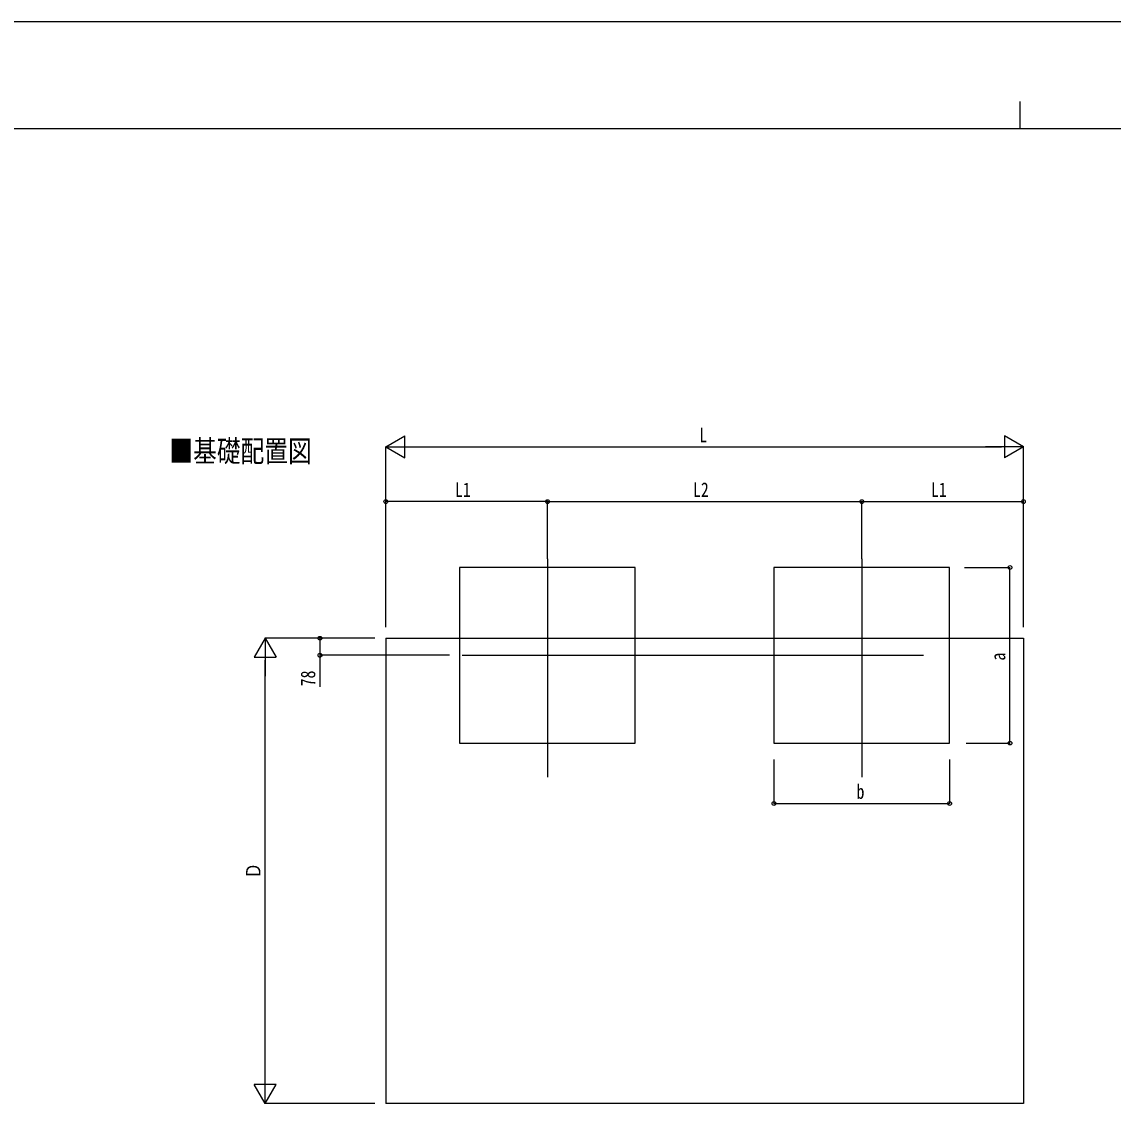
# Model space of a CAD drawing. Units: millimetres, scale not verified. Extents: x -10512 to 10512, y -7425 to 7425.
# Drawn here: x -4557 to 413, y 2423 to 7425 of the extents above; entities that cross this region are included whole.
import ezdxf
from ezdxf.enums import TextEntityAlignment as Align

# ---------------------------------------------------------------- set-up
doc = ezdxf.new("R2010")
doc.units = ezdxf.units.MM
doc.header["$LTSCALE"] = 30
for name, color, linetype in [('0-2_USER1', 3, 'Continuous'), ('0-3_YKK_12', 2, 'Continuous'), ('0-5_YKK_A1', 4, 'Continuous'), ('0-6_YKK_D', 6, 'Continuous'), ('0-7_YKK_ZWAK', 7, 'Continuous')]:
    doc.layers.add(name, color=color, linetype=linetype)
doc.styles.add('ＭＳ ゴシック', font='')
doc.styles.get('ＭＳ ゴシック').set_extended_font_data('MS Gothic')

msp = doc.modelspace()

# ---------------------------------------------------------------- linework, layer by layer
at = {"layer": '0-3_YKK_12'}
for p, q in [((-2163.81, 4980.28), (-2163.81, 3985.11)), ((-731.81, 4980.28), (-731.81, 3985.11)), ((-2551.77, 4540.19), (-450.67, 4540.19))]:
    msp.add_line(p, q, dxfattribs=at)
at = {"layer": '0-5_YKK_A1'}
for p, q in [((-2899.81, 4617.99), (4.19, 4617.99)), ((-2899.81, 4617.99), (-2899.81, 2499.45)), ((4.19, 4617.99), (4.19, 2499.45)), ((4.19, 2499.45), (-2899.81, 2499.45))]:
    msp.add_line(p, q, dxfattribs=at)
for points in [[(-2563.81, 4140.19), (-1763.81, 4140.19), (-1763.81, 4940.19), (-2563.81, 4940.19)], [(-1131.81, 4140.19), (-331.81, 4140.19), (-331.81, 4940.19), (-1131.81, 4940.19)]]:
    msp.add_lwpolyline(points, close=True, dxfattribs=at)
at = {"layer": '0-6_YKK_D'}
for p, q in [((-2899.81, 5490.19), (-2813.21, 5540.19)), ((-2813.21, 5440.19), (-2813.21, 5540.19)), ((4.19, 5490.19), (-82.41, 5540.19)), ((-82.41, 5540.19), (-82.41, 5440.19)), ((-2899.81, 4667.99), (-2899.81, 5491.19)), ((-2899.81, 5490.19), (-2813.21, 5440.19)), ((-2899.81, 5490.19), (-2726.6, 5490.19)), ((-2799.81, 5490.19), (-95.81, 5490.19)), ((4.19, 5490.19), (-169.01, 5490.19)), ((4.19, 5490.19), (-82.41, 5440.19)), ((4.19, 4667.99), (4.19, 5491.19)), ((-2899.81, 4667.99), (-2899.81, 5241.19)), ((-2163.81, 5240.19), (-2899.81, 5240.19)), ((-2163.81, 4980.28), (-2163.81, 5241.19)), ((-2163.81, 4980.28), (-2163.81, 5241.19)), ((-2163.81, 5240.19), (-731.81, 5240.19)), ((-731.81, 4980.28), (-731.81, 5241.19)), ((-731.81, 4980.28), (-731.81, 5241.19)), ((-731.81, 5240.19), (4.19, 5240.19)), ((4.19, 4667.99), (4.19, 5241.19)), ((-264.65, 4940.19), (-55.81, 4940.19)), ((-56.81, 4140.19), (-56.81, 4940.19)), ((-3449.81, 4617.99), (-3499.81, 4531.39)), ((-2949.81, 4617.99), (-3450.81, 4617.99)), ((-3449.81, 4617.99), (-3399.81, 4531.39)), ((-3449.81, 4617.99), (-3449.81, 4444.79)), ((-2949.81, 4617.99), (-3200.81, 4617.99)), ((-3499.81, 4531.39), (-3399.81, 4531.39)), ((-3449.81, 2599.45), (-3449.81, 4517.99)), ((-2609.25, 4540.19), (-3200.81, 4540.19)), ((-256.81, 4140.19), (-55.81, 4140.19)), ((-1131.81, 4065.99), (-1131.81, 3864.19)), ((-331.81, 4066.18), (-331.81, 3864.19)), ((-1131.81, 3865.19), (-331.81, 3865.19)), ((-3449.81, 2499.45), (-3449.81, 2672.65)), ((-3449.81, 2499.45), (-3499.81, 2586.05)), ((-3399.81, 2586.05), (-3499.81, 2586.05)), ((-3449.81, 2499.45), (-3399.81, 2586.05)), ((-2949.81, 2499.45), (-3450.81, 2499.45))]:
    msp.add_line(p, q, dxfattribs=at)
msp.add_lwpolyline([(-3199.81, 4617.99), (-3199.81, 4540.19), (-3199.81, 4397.26)], dxfattribs=at)
for centre in [(-2899.81, 5240.19), (-2163.81, 5240.19), (-2163.81, 5240.19), (-731.81, 5240.19), (-731.81, 5240.19), (4.19, 5240.19), (-56.81, 4940.19), (-3199.81, 4617.99), (-3199.81, 4540.19), (-56.81, 4140.19), (-1131.81, 3865.19), (-331.81, 3865.19)]:
    msp.add_circle(centre, 8.5, dxfattribs=at)
at = {"layer": '0-7_YKK_ZWAK'}
for p, q in [((-12.45, 7062.5), (-12.45, 6937.5)), ((9737.55, 6937.5), (-9762.45, 6937.5))]:
    msp.add_line(p, q, dxfattribs=at)
msp.add_lwpolyline([(-10512.5, -7425), (10512.5, -7425), (10512.5, 7425), (-10512.5, 7425)], close=True, dxfattribs=at)

# ---------------------------------------------------------------- texts
at = {"layer": '0-2_USER1', "style": 'ＭＳ ゴシック', "width": 0.8}
msp.add_text('■基礎配置図', height=98.97, dxfattribs=at).set_placement((-3885.42, 5391.34), align=Align.BOTTOM_LEFT)
at = {"layer": '0-6_YKK_D', "style": 'ＭＳ ゴシック', "width": 0.8}
for s, p in [('L', (-1471.81, 5491.19)), ('L1', (-2584.61, 5241.86)), ('L2', (-1500.61, 5241.86)), ('L1', (-416.61, 5241.86)), ('b', (-755.81, 3866.52))]:
    msp.add_text(s, height=65.98, dxfattribs=at).set_placement(p, align=Align.BOTTOM_LEFT)
for s, p in [('a', (-58.47, 4516.19)), ('78', (-3201.47, 4398.92)), ('Ｄ', (-3450.81, 3522.72))]:
    msp.add_text(s, height=65.98, rotation=90, dxfattribs=at).set_placement(p, align=Align.BOTTOM_LEFT)

doc.saveas('drawing.dxf')
